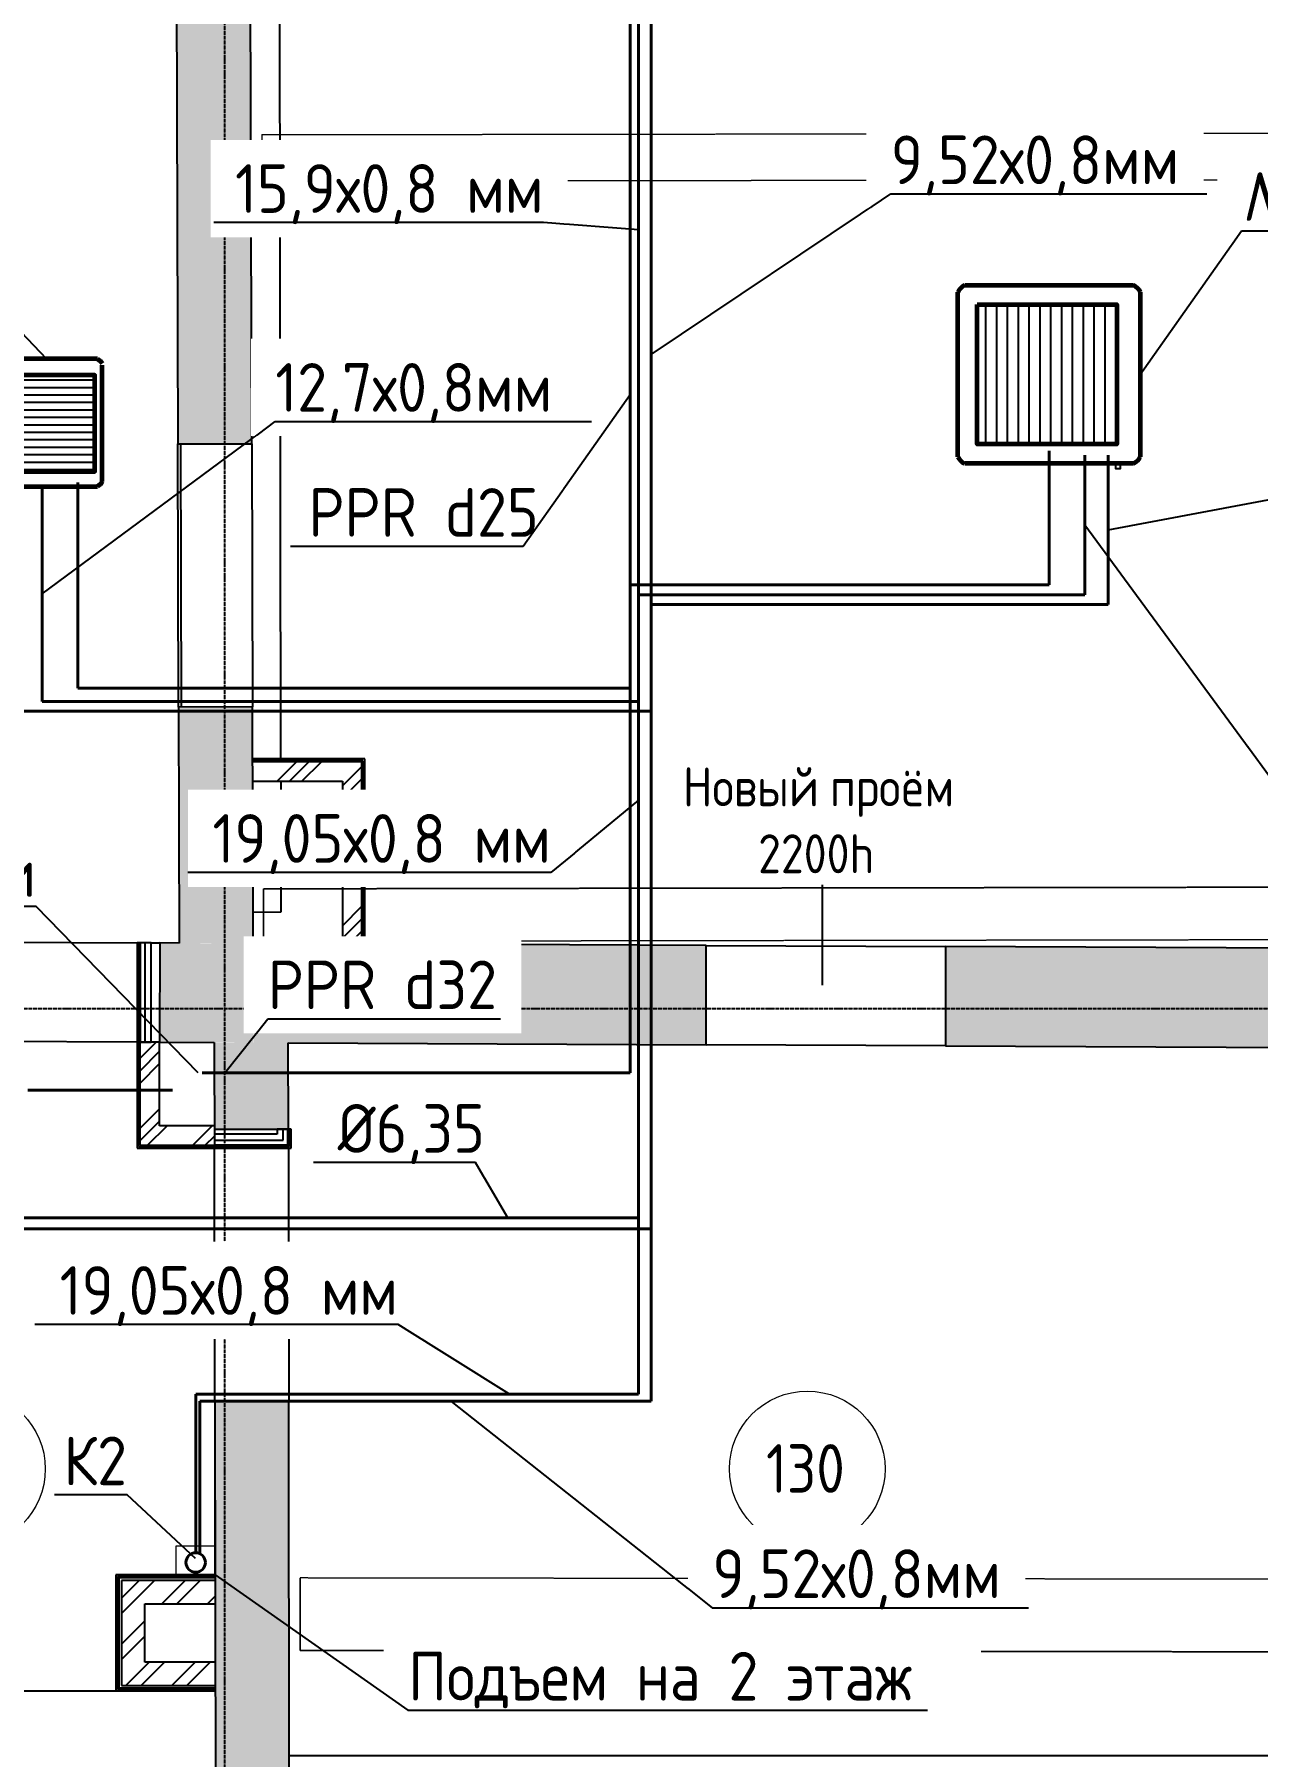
# Model space of a CAD drawing. Header units: millimetres. Extents: x -129048 to 476301, y -5853 to 215316.
# Drawn here: x 48432 to 54720, y 16712 to 25564 of the extents above; entities that cross this region are included whole.
import ezdxf
from ezdxf import colors
from ezdxf.entities.mleader import LeaderData, LeaderLine
from ezdxf.math import Vec2, Vec3

# ---------------------------------------------------------------- set-up
doc = ezdxf.new("R2010")
doc.units = ezdxf.units.MM
for name, pattern in [('ADSK_Линия сетки', [25, 20, -2.5, 0, -2.5]), ('ADSK_Сверху', [4.5, 3, -1.5]), ('ADSK_Снесено', [4.5, 3, -1.5]), ('ADSK_Штриховая_ш3 п1_5', [4.5, 3, -1.5])]:
    doc.linetypes.add(name, pattern=pattern)
for name, color, linetype, lineweight in [('0_АР', 8, 'Continuous', 20), ('GAZLAITER', 1, 'Continuous', 40), ('Аннотация', 7, 'Continuous', 9), ('Дренаж', 36, 'Continuous', 40), ('Каркас', 7, 'Continuous', 18), ('Кондеи', 6, 'Continuous', 60), ('Марки помещений', 7, 'Continuous', 20), ('Обратка', 5, 'Continuous', 25), ('Отсутсвующие МО', 2, 'Continuous', 60)]:
    doc.layers.add(name, color=color, linetype=linetype, lineweight=lineweight)
for name, color, linetype, lineweight, true_color in [('Линии', 7, 'Continuous', 9, 0x00a600), ('Линии разделители', 5, 'Continuous', 40, 0x0000ff), ('Стены внутренние', 5, 'Continuous', 18, 0x0000ff), ('Стены наружные', 1, 'ADSK_Снесено', 18, 0xff0000), ('Стены штриховка', 5, 'Continuous', 18, 0x0000ff)]:
    doc.layers.add(name, color=color, linetype=linetype, lineweight=lineweight, true_color=true_color)
doc.styles.add('GOST Common_1', font='GOST Common_0.ttf', dxfattribs={"width": 0.9, "height": 200})
doc.styles.add('GOST Common_2', font='GOST Common_0.ttf', dxfattribs={"width": 0.9, "height": 250})
doc.styles.add('PIK', font='isocpeur.ttf', dxfattribs={"width": 0.9, "height": 250})
pattern_1 = [(45, (0, 0), (-117.8655, 117.8655), []), (45, (78.58, 0), (-117.8655, 117.8655), [])]
pattern_2 = [(45, (0, 0), (-179.6051, 179.6051), []), (45, (63.5, 0), (0, 359.2102), []), (45, (-63.5, 0), (0, 359.2102), [])]

# ---------------------------------------------------------------- blocks, each defined once
blk = doc.blocks.new('ADSK_БалкаЖБ_Прямоугольная - 238_4х558мм-821702-01 План 1-го этажа маркировочный')
at = {"layer": 'Каркас', "color": 253, "linetype": 'ADSK_Сверху', "true_color": 0xaaaaaa}
for p, q in [((-2980.4, 119.2), (-2980.4, -119.2)), ((-2980.4, 119.2), (2980.4, 119.2)), ((2980.4, -119.2), (2980.4, 119.2)), ((-2980.4, -119.2), (2980.4, -119.2))]:
    blk.add_line(p, q, dxfattribs=at)
blk = doc.blocks.new('ADSK_БалкаЖБ_Прямоугольная - 269х530мм-826604-01 План 1-го этажа маркировочный')
at = {"layer": 'Каркас', "color": 253, "linetype": 'ADSK_Сверху', "true_color": 0xaaaaaa}
for p, q in [((-2990.4, 134.5), (-2990.4, -134.5)), ((-2990.4, 134.5), (2990.4, 134.5)), ((2990.4, -134.5), (2990.4, 134.5)), ((-2990.4, -134.5), (2990.4, -134.5))]:
    blk.add_line(p, q, dxfattribs=at)
at = {"layer": 'Каркас', "color": 253, "linetype": 'ADSK_Сверху', "true_color": 0xb2b2b2}
for p, q in [((-2990.4, -134.5), (-2990.4, 134.5)), ((2990.4, 134.5), (-2990.4, 134.5)), ((2990.4, 134.5), (2990.4, -134.5)), ((-2990.4, -134.5), (2990.4, -134.5))]:
    blk.add_line(p, q, dxfattribs=at)
blk = doc.blocks.new('ADSK_БалкаЖБ_Прямоугольная - 372_6х306мм-822056-01 План 1-го этажа маркировочный')
at = {"layer": 'Каркас', "color": 253, "linetype": 'ADSK_Сверху', "true_color": 0xaaaaaa}
for p, q in [((-2914.6, 186.3), (-2914.6, -186.3)), ((-2914.6, 186.3), (2914.6, 186.3)), ((2914.6, -186.3), (2914.6, 186.3)), ((-2914.6, -186.3), (2914.6, -186.3))]:
    blk.add_line(p, q, dxfattribs=at)
at = {"layer": 'Каркас', "color": 253, "linetype": 'ADSK_Сверху', "true_color": 0xb2b2b2}
for p, q in [((-2914.6, -186.3), (-2914.6, 186.3)), ((2914.6, 186.3), (-2914.6, 186.3)), ((2914.6, 186.3), (2914.6, -186.3)), ((-2914.6, -186.3), (2914.6, -186.3))]:
    blk.add_line(p, q, dxfattribs=at)
blk = doc.blocks.new('ADSK_Марка_Помещение_ОдноЗначение - Номер-247393-01 План 1-го этажа маркировочный')
at = {"layer": 'Марки помещений'}
blk.add_circle((0, 0), 4, dxfattribs=at)
blk = doc.blocks.new('Фанкйол')
at = {"layer": 'Кондеи', "lineweight": 25}
h = blk.add_hatch(dxfattribs=at)
h.set_pattern_fill('LINE', color=256, scale=11.68, angle=90)
h.set_pattern_definition([(90, (495465.057, -661010.487), (-37.084, 2e-15), [])])
h.paths.add_polyline_path([(20708.9, 22771.3), (20708.9, 22292.3), (21187.9, 22292.3), (21187.9, 22771.3)])
at = {"layer": 'Кондеи'}
for points in [[(20666.2, 22837.4), (21244.8, 22837.4)], [(20642.8, 22249.6), (20642.8, 22814)], [(21268.2, 22814), (21268.2, 22249.7)], [(21244.8, 22226.2), (20666.2, 22226.2)]]:
    blk.add_lwpolyline(points, dxfattribs=at)
blk.add_lwpolyline([(20708.9, 22771.3), (21187.9, 22771.3), (21187.9, 22292.3), (20708.9, 22292.3)], close=True, dxfattribs=at)
for centre, radius, start, end in [((20688.8, 22791.4), 51.3, 116.21469, 153.78806), ((21222.2, 22791.5), 51.2, 26.14279, 63.80121), ((20688.8, 22272.2), 51.3, 206.21194, 243.78531), ((21222.4, 22272), 51, 296.16014, 334.02027)]:
    blk.add_arc(centre, radius, start, end, dxfattribs=at)
at = {"layer": 'Обратка'}
blk.add_lwpolyline([(21199.9, 22226.2), (21183.4, 22226.2), (21183.4, 22209.7), (21199.9, 22209.7)], close=True, dxfattribs=at)
blk = doc.blocks.new('Фанкойл 360')
at = {"lineweight": 25}
h = blk.add_hatch(dxfattribs=at)
h.set_pattern_fill('LINE', color=256, scale=12.0888)
h.set_pattern_definition([(360, (-437782.18, -467272.18), (1e-14, 38.38194), [])])
h.paths.add_polyline_path([(269932, 24100.5), (269436.2, 24100.5), (269436.2, 23604.7), (269932, 23604.7)])
for points in [[(269423.3, 24184.2), (269944.9, 24184.2)], [(269399.1, 23553.1), (269399.1, 24152)], [(269969.1, 24160), (269969.1, 23553.1)], [(269944.9, 23528.9), (269423.4, 23528.9)]]:
    blk.add_lwpolyline(points)
blk.add_lwpolyline([(269932, 24100.5), (269932, 23604.7), (269436.2, 23604.7), (269436.2, 24100.5)], close=True)
for centre, radius, start, end in [((269446.7, 24136.6), 53.1, 116.21194, 153.78531), ((269921.5, 24136.6), 53.1, 26.21469, 63.78806), ((269446.5, 23576.4), 52.8, 206.16014, 244.02027), ((269921.5, 23576.5), 53, 296.14279, 333.80121)]:
    blk.add_arc(centre, radius, start, end)

msp = doc.modelspace()

# ---------------------------------------------------------------- hatches: boundary and pattern name
at = {"layer": 'Стены внутренние', "lineweight": 25, "true_color": 0x636466}
h = msp.add_hatch(color=251, dxfattribs=at)
h.paths.add_polyline_path([(49556.225, 20891.93), (49552.773, 22107.508), (49172.775, 22106.429), (49176.219, 20893.684), (49514.371, 20892.123)])
h.paths.add_polyline_path([(49168.934, 23458.872), (49548.933, 23459.951), (49541.686, 26011.909), (49161.688, 26010.83), (49168.931, 23459.951)])
h = msp.add_hatch(dxfattribs=at)
h.set_pattern_fill('FP_3', color=251, style=0, pattern_type=2)
h.set_pattern_definition(pattern_2)
h.paths.add_polyline_path([(50014.841, 21724.839), (50114.841, 21724.839), (50114.841, 21824.839), (49553.576, 21824.839), (49553.86, 21724.839), (49736.53, 21724.839)])
h = msp.add_hatch(dxfattribs=at)
h.set_pattern_fill('FP_3', color=251, style=0, pattern_type=2)
h.set_pattern_definition(pattern_2)
h.paths.add_polyline_path([(50114.841, 20889.35), (50114.841, 21724.839), (50014.841, 21724.839), (50014.841, 20889.812), (50095.305, 20889.441)])
h = msp.add_hatch(dxfattribs=at)
h.set_pattern_fill('FP_3', color=251, style=0, pattern_type=2)
h.set_pattern_definition(pattern_2)
h.paths.add_polyline_path([(49072.625, 19953.939), (49074.409, 19953.939), (49074.409, 20384.148), (48974.409, 20384.148), (48974.409, 19953.939), (48980.571, 19953.939)])
h = msp.add_hatch(color=251, dxfattribs=at)
h.paths.add_polyline_path([(49361.796, 16651.52), (49741.796, 16652.057), (49739.133, 18537.569), (49359.134, 18537.032), (49361.668, 16742.055)])
h.paths.add_polyline_path([(49357.157, 19937.227), (49737.156, 19937.763), (49736.53, 20381.092), (49356.529, 20381.926), (49356.569, 20353.443)])
h = msp.add_hatch(dxfattribs=at)
h.set_pattern_fill('FP_3', color=251, style=0, pattern_type=2)
h.set_pattern_definition(pattern_2)
h.paths.add_polyline_path([(48974.409, 19853.939), (49357.274, 19853.939), (49356.528, 19953.939), (48974.409, 19953.939)])
h = msp.add_hatch(dxfattribs=at)
h.set_pattern_fill('FP_2', color=251, style=0, pattern_type=2)
h.set_pattern_definition(pattern_1)
h.paths.add_polyline_path([(49359.134, 17497.96), (49360.601, 17497.96), (49360.431, 17617.96), (48878.413, 17617.96), (48878.413, 17497.96), (49298.413, 17497.96)])
h = msp.add_hatch(dxfattribs=at)
h.set_pattern_fill('FP_2', color=251, style=0, pattern_type=2)
h.set_pattern_definition(pattern_1)
h.paths.add_polyline_path([(48998.413, 17077.96), (48998.413, 17497.96), (48878.413, 17497.96), (48878.413, 17077.96), (48980.571, 17077.96)])
h = msp.add_hatch(dxfattribs=at)
h.set_pattern_fill('FP_2', color=251, style=0, pattern_type=2)
h.set_pattern_definition(pattern_1)
h.paths.add_polyline_path([(48998.413, 17077.96), (49361.194, 17077.96), (49360.431, 17197.96), (48998.413, 17197.96), (48998.413, 17140.439)])
at = {"layer": 'Стены наружные', "linetype": 'Continuous', "lineweight": 25, "true_color": 0x636466}
h = msp.add_hatch(color=251, dxfattribs=at)
h.paths.add_polyline_path([(49555.772, 20381.926), (49558.127, 20891.921), (49076.964, 20893.684), (49074.612, 20384.148), (49510.033, 20382.137)])
h.paths.add_polyline_path([(47093.035, 20393.297), (47095.39, 20903.292), (46543.212, 20905.841), (46543.212, 20395.836), (47053.495, 20393.48)])
h = msp.add_hatch(color=251, dxfattribs=at)
h.paths.add_polyline_path([(55703.949, 20353.539), (55703.949, 20863.545), (53115.345, 20875.497), (53115.345, 20365.491), (55638.441, 20353.842)])
h.paths.add_polyline_path([(51885.345, 20371.17), (51885.345, 20881.176), (49558.127, 20891.921), (49556.225, 20381.926), (50095.305, 20379.435), (51845.527, 20371.354)])

# ---------------------------------------------------------------- linework, layer by layer
at = {"linetype": 'ADSK_Линия сетки', "lineweight": 25}
for p, q in [((49409.91, -4984.787), (49409.91, 44534.787)), ((-11086.225, 20556.788), (57141.718, 20556.788))]:
    msp.add_line(p, q, dxfattribs=at)
at = {"layer": 'GAZLAITER', "lineweight": 40, "ltscale": 10}
for p, q in [((51537.721, 29420.067), (51537.721, 19698.31)), ((53831.953, 23401.552), (53831.953, 22683.524)), ((48471.123, 23239.641), (48471.123, 22135.855)), ((53831.953, 22683.524), (51537.721, 22683.524)), ((48471.123, 22135.855), (51537.721, 22135.855)), ((51537.721, 19698.31), (51537.721, 18575.519)), ((48093.839, 19480.583), (51537.721, 19480.583)), ((51537.721, 18575.519), (49261.71, 18575.519)), ((49261.71, 18575.519), (49261.71, 17759.641))]:
    msp.add_line(p, q, dxfattribs=at)
at = {"layer": 'GAZLAITER', "color": 5, "lineweight": 40, "ltscale": 10}
for p, q in [((51602.442, 29370.053), (51602.442, 18539.422)), ((53951.951, 23401.552), (53951.951, 22633.51)), ((53951.951, 22633.51), (51602.442, 22633.51)), ((48351.124, 22085.841), (51602.442, 22085.841)), ((48093.839, 19423.87), (51602.442, 19423.87)), ((51602.442, 18539.422), (49282.81, 18539.422)), ((49282.81, 18539.422), (49282.81, 17754.354))]:
    msp.add_line(p, q, dxfattribs=at)
at = {"layer": 'GAZLAITER', "color": 251, "lineweight": 30, "ltscale": 10, "true_color": 0x636466}
msp.add_line((49360.392, 17645.96), (49360.392, 17845.96), dxfattribs=at)
at = {"layer": 'GAZLAITER', "color": 5, "lineweight": 40, "ltscale": 10}
msp.add_circle((49260.397, 17709.658), 50, dxfattribs=at)
at = {"layer": 'Аннотация', "color": 251, "lineweight": 25, "true_color": 0x636466}
for p, q in [((52482.795, 20677.851), (52482.795, 21192.831)), ((49151.408, 19039.457), (49145.651, 19039.457)), ((49530.07, 19039.457), (49151.408, 19039.457))]:
    msp.add_line(p, q, dxfattribs=at)
at = {"layer": 'Дренаж'}
for p, q in [((51494.156, 29491.021), (51494.156, 20226.042)), ((53648.726, 23422.765), (53648.726, 22733.865)), ((48654.35, 23260.853), (48654.35, 22203.768)), ((53648.726, 22733.865), (51494.156, 22733.865)), ((48654.35, 22203.768), (51494.156, 22203.768)), ((51494.156, 20226.042), (49294.236, 20226.042)), ((48397.055, 20137.508), (49140.874, 20137.508))]:
    msp.add_line(p, q, dxfattribs=at)
at = {"layer": 'Линии', "color": 251, "lineweight": 25, "true_color": 0x636466}
for p, q in [((49685.626, 28706.712), (49697.558, 21839.839)), ((49187.094, 22106.47), (49184.744, 23458.917)), ((49697.758, 21724.839), (49698.928, 21051.472)), ((49698.928, 21051.472), (49555.773, 21051.224)), ((49360.392, 18060.96), (49360.392, 18460.96)), ((49360.392, 17645.96), (49360.392, 18060.96))]:
    msp.add_line(p, q, dxfattribs=at)
at = {"layer": 'Линии разделители', "color": 251, "linetype": 'ADSK_Штриховая_ш3 п1_5', "lineweight": 25, "true_color": 0x636466}
msp.add_line((47500.413, 17049.96), (48850.413, 17049.96), dxfattribs=at)
at = {"layer": 'Стены внутренние', "color": 251, "lineweight": 25, "true_color": 0x636466}
for p, q in [((49160.469, 26440.195), (49168.934, 23458.872)), ((49548.933, 23459.951), (49540.467, 26441.274)), ((49168.934, 23458.872), (49548.933, 23459.951)), ((49172.775, 22106.429), (49168.934, 23458.872)), ((49548.933, 23459.951), (49552.773, 22107.508)), ((49552.773, 22107.508), (49172.775, 22106.429)), ((49172.775, 22106.429), (49176.219, 20893.684)), ((49556.225, 20891.93), (49552.773, 22107.508)), ((50129.841, 21839.839), (49553.533, 21839.839)), ((50129.841, 20889.281), (50129.841, 21839.839)), ((49553.86, 21724.839), (50014.841, 21724.839)), ((50014.841, 21724.839), (50014.841, 20889.812)), ((48959.409, 20894.519), (48959.409, 19838.939)), ((49031.409, 20894.519), (48959.409, 20894.519)), ((49031.409, 20384.514), (49031.409, 20894.519)), ((50014.841, 20889.812), (50129.841, 20889.281)), ((49074.409, 20384.149), (48959.409, 20384.68)), ((48959.409, 20384.514), (49031.409, 20384.514)), ((49074.409, 19953.939), (49074.409, 20384.149)), ((49356.528, 20382.846), (49357.296, 19838.939)), ((49737.156, 19937.763), (49736.53, 20381.092)), ((49357.133, 19953.939), (49074.409, 19953.939)), ((49357.157, 19937.227), (49737.156, 19937.763)), ((49680.156, 19937.763), (49680.156, 19910.939)), ((49752.156, 19937.763), (49680.156, 19937.763)), ((49752.156, 19838.939), (49752.156, 19937.763)), ((48959.409, 19838.939), (49752.156, 19838.939)), ((49680.156, 19910.939), (49357.245, 19910.939)), ((49357.245, 19910.939), (49357.245, 19838.939)), ((49359.134, 18537.032), (49357.296, 19838.939)), ((49737.296, 19838.939), (49739.133, 18537.569)), ((49739.133, 18537.569), (49359.134, 18537.032)), ((49359.134, 18537.032), (49366.525, 13301.963)), ((49746.619, 13236.217), (49739.133, 18537.569)), ((48850.413, 17645.96), (48850.413, 17049.96)), ((49360.392, 17645.96), (48850.413, 17645.96)), ((48998.413, 17197.96), (48998.413, 17497.96)), ((48998.413, 17497.96), (49360.601, 17497.96)), ((49361.024, 17197.96), (48998.413, 17197.96)), ((48850.413, 17049.96), (49361.233, 17049.96)), ((55703.949, 16716.788), (49741.704, 16716.788))]:
    msp.add_line(p, q, dxfattribs=at)
at = {"layer": 'Стены наружные', "color": 251, "linetype": 'Continuous', "lineweight": 25, "true_color": 0x636466}
for p, q in [((47095.39, 20903.292), (49001.409, 20894.491)), ((49031.409, 20894.353), (49076.966, 20894.142)), ((49076.966, 20894.142), (49074.612, 20384.148)), ((49176.219, 20893.684), (49076.966, 20894.142)), ((50014.841, 20889.812), (49556.225, 20891.93)), ((51885.345, 20881.176), (50129.841, 20889.281)), ((51885.345, 20371.17), (51885.345, 20881.176)), ((51885.345, 20881.176), (53115.345, 20875.497)), ((55621.672, 20863.925), (53115.345, 20875.497)), ((53115.345, 20875.497), (53115.345, 20365.491)), ((48959.409, 20384.68), (47168.495, 20392.949)), ((49074.612, 20384.148), (49356.528, 20382.846)), ((49736.53, 20381.092), (51885.345, 20371.17)), ((53115.345, 20365.491), (51885.345, 20371.17)), ((53115.345, 20365.491), (55703.949, 20353.539))]:
    msp.add_line(p, q, dxfattribs=at)
at = {"layer": 'Стены штриховка', "color": 251, "lineweight": 25, "true_color": 0x636466}
for p, q in [((50120.841, 21830.839), (49553.559, 21830.839)), ((50114.841, 21824.839), (49553.576, 21824.839)), ((50114.841, 20889.35), (50114.841, 21824.839)), ((50120.841, 20889.323), (50120.841, 21830.839)), ((48968.409, 19847.939), (48968.409, 20894.519)), ((48974.409, 19853.939), (48974.409, 20894.519)), ((48976.409, 20384.514), (48976.409, 20894.519)), ((49001.409, 20384.514), (49001.409, 20894.519)), ((49710.156, 19880.939), (49710.156, 19937.763)), ((49735.156, 19855.939), (49735.156, 19937.763)), ((49737.156, 19853.939), (49737.156, 19937.763)), ((49743.156, 19847.939), (49743.156, 19937.763)), ((48968.409, 19847.939), (49743.156, 19847.939)), ((48974.409, 19853.939), (49737.156, 19853.939)), ((49357.245, 19880.939), (49710.156, 19880.939)), ((49357.245, 19855.939), (49735.156, 19855.939)), ((48859.413, 17636.96), (48859.413, 17058.96)), ((49360.405, 17636.96), (48859.413, 17636.96)), ((48865.413, 17630.96), (48865.413, 17064.96)), ((49360.413, 17630.96), (48865.413, 17630.96)), ((48878.413, 17617.96), (48878.413, 17077.96)), ((49360.431, 17617.96), (48878.413, 17617.96)), ((48859.413, 17058.96), (49361.221, 17058.96)), ((48865.413, 17064.96), (49361.212, 17064.96)), ((48878.413, 17077.96), (49361.194, 17077.96))]:
    msp.add_line(p, q, dxfattribs=at)

# ---------------------------------------------------------------- block references
at = {"layer": 'Каркас', "color": 251, "linetype": 'ADSK_Сверху', "lineweight": 25, "true_color": 0x636466}
for name, p, rotation in [('ADSK_БалкаЖБ_Прямоугольная - 238_4х558мм-821702-01 План 1-го этажа маркировочный', (52582.022, 24933.567), 0.08173429478806005), ('ADSK_БалкаЖБ_Прямоугольная - 269х530мм-826604-01 План 1-го этажа маркировочный', (52600.025, 21042.505), 0.09428808742570761), ('ADSK_БалкаЖБ_Прямоугольная - 372_6х306мм-822056-01 План 1-го этажа маркировочный', (52712.114, 17439.832), 179.9222430767021)]:
    msp.add_blockref(name, p, dxfattribs=dict(at, rotation=rotation))
at = {"layer": 'Марки помещений', "color": 251, "lineweight": 25, "true_color": 0x636466, "xscale": 99.99999999999993, "yscale": 99.99999999999993, "zscale": 99.99999999999993}
for p in [(48087.215, 18190.367), (52405.194, 18190.367)]:
    msp.add_blockref('ADSK_Марка_Помещение_ОдноЗначение - Номер-247393-01 План 1-го этажа маркировочный', p, dxfattribs=at)
at = {"layer": 'Отсутсвующие МО', "color": 2, "lineweight": 60, "ltscale": 10, "xscale": 1.5, "yscale": 1.5, "zscale": 1.5}
msp.add_blockref('Фанкйол', (22215.057, -9981.493), dxfattribs=at)

# ---------------------------------------------------------------- texts
at = {"layer": 'Аннотация', "color": 251, "lineweight": 25, "true_color": 0x636466, "char_height": 200, "attachment_point": 1, "style": 'GOST Common_1'}
for s, insert, width in [('Новый', (51765.495, 21796.404), 836.96175), ('проём', (52521.542, 21796.404), 815.31619), ('2200h', (52152.449, 21452.446), 793.67063), ('2092h', (48490.808, 19139.457), 793.67063)]:
    msp.add_mtext(s, dxfattribs=dict(at, insert=insert, width=width))
at = {"layer": 'Аннотация', "insert": (52456.058, 21796.404), "char_height": 200, "width": 79.36706, "attachment_point": 1, "style": 'GOST Common_1'}
msp.add_mtext('\\fGOST Common|b0|i0|c204|p34|;\\W.9; ', dxfattribs=at)
at = {"layer": 'Марки помещений', "color": 251, "lineweight": 25, "true_color": 0x636466, "insert": (52192.786, 18318.092), "char_height": 250, "width": 526.70869, "attachment_point": 1, "style": 'GOST Common_2'}
msp.add_mtext('130', dxfattribs=at)

# ---------------------------------------------------------------- leaders
at = {"layer": 'GAZLAITER', "color": 18, "lineweight": 25, "ltscale": 10, "true_color": 0x000000}
ml = msp.add_multileader_mtext('Standard', dxfattribs=at)
ml.set_content('{\\C256;\\c0;К2}', color=2, style='PIK')
ml.set_leader_properties()
ml.build(insert=Vec2(0, 0))
ml.multileader.update_dxf_attribs({"text_left_attachment_type": 6, "text_right_attachment_type": 6, "dogleg_length": 0.36, "arrow_head_size": 0.18})
ctx = ml.context
ctx.base_point, ctx.char_height, ctx.arrow_head_size, ctx.landing_gap_size, ctx.plane_origin = Vec3(48615.119, 18057.14), 250, 0.18, 0.09, Vec3(49238.413, 17491.028)
ctx.left_attachment, ctx.right_attachment, ctx.text_align_type = 6, 6, 2
notes = []
notes.append((ctx, [(1, (1, 1, 0), (48908.159, 18057.14), (-1, 0), 0.36, [(1, [(49260.392, 17730.142)], 0, [])])]))
ctx.mtext.insert, ctx.mtext.width, ctx.mtext.defined_height, ctx.mtext.alignment, ctx.mtext.flow_direction = Vec3(48907.709, 18357.14), 474.47071, 347.617, 3, 5
at = {"layer": 'Кондеи', "color": 18, "lineweight": 25, "ltscale": 10, "true_color": 0x000000}
ml = msp.add_multileader_mtext('Standard', dxfattribs=at)
ml.set_content('ND-ISR-36C-V/X', color=(0, 0, 0), style='PIK')
ml.set_leader_properties()
ml.build(insert=Vec2(0, 0))
ml.multileader.update_dxf_attribs({"text_left_attachment_type": 6, "text_right_attachment_type": 6, "dogleg_length": 0.36, "arrow_head_size": 0.18})
ctx = ml.context
ctx.base_point, ctx.char_height, ctx.arrow_head_size, ctx.landing_gap_size, ctx.plane_origin = Vec3(45117.888, 25071.592), 250, 0.18, 0.09, Vec3(48494.431, 23896.119)
ctx.left_attachment, ctx.right_attachment, ctx.text_align_type = 6, 6, 2
notes.append((ctx, [(1, (1, 1, 0), (47368.428, 25071.592), (-1, 0), 0.36, [(0, [(48494.431, 23896.119)], 0, [])])]))
ctx.mtext.insert, ctx.mtext.width, ctx.mtext.alignment, ctx.mtext.flow_direction = Vec3(47367.978, 25371.592), 1828.66846, 3, 5
ctx.mtext.has_bg_fill, ctx.mtext.bg_color, ctx.mtext.bg_scale_factor, ctx.mtext.bg_transparency, ctx.mtext.use_window_bg_color = 1, -1027028792, 1.5, 0, 1
for ctx, leaders in notes:
    for number, flags, end, landing, length, lines in leaders:
        leader = LeaderData()
        leader.index, (leader.has_last_leader_line, leader.has_dogleg_vector, leader.attachment_direction) = number, flags
        leader.last_leader_point, leader.dogleg_vector, leader.dogleg_length = Vec3(end), Vec3(landing), length
        for number, points, colour, breaks in lines:
            line = LeaderLine()
            line.index, line.vertices, line.color, line.breaks = number, Vec3.list(points), colors.encode_raw_color(colour), breaks
            leader.lines.append(line)
        ctx.leaders.append(leader)

# ---------------------------------------------------------------- next in the draw order: block references
at = {"layer": 'Кондеи', "xscale": -1}
msp.add_blockref('Фанкойл 360', (318178.528, -288.087), dxfattribs=at)

# ---------------------------------------------------------------- next in the draw order: leaders
at = {"layer": 'GAZLAITER', "color": 18, "lineweight": 25, "ltscale": 10, "true_color": 0x000000}
ml = msp.add_multileader_mtext('Standard', dxfattribs=at)
ml.set_content('15,9х0,8 мм', color=(0, 0, 0), style='PIK')
ml.set_leader_properties()
ml.build(insert=Vec2(0, 0))
ml.multileader.update_dxf_attribs({"text_left_attachment_type": 6, "text_right_attachment_type": 6, "dogleg_length": 0.36, "arrow_head_size": 0.18})
ctx = ml.context
ctx.base_point, ctx.char_height, ctx.arrow_head_size, ctx.landing_gap_size, ctx.plane_origin = Vec3(49541.134, 24596.591), 250, 0.18, 0.09, Vec3(51537.721, 24559.188)
ctx.left_attachment, ctx.right_attachment, ctx.text_align_type = 6, 6, 2
notes = []
notes.append((ctx, [(0, (1, 1, 0), (51049.174, 24596.591), (-1, 0), 0.36, [(0, [(51537.721, 24559.188)], 0, [])])]))
ctx.mtext.insert, ctx.mtext.alignment, ctx.mtext.flow_direction = Vec3(51048.724, 24896.591), 3, 5
ctx.mtext.has_bg_fill, ctx.mtext.bg_color, ctx.mtext.bg_scale_factor, ctx.mtext.bg_transparency, ctx.mtext.use_window_bg_color = 1, -1027028792, 1.5, 0, 1
ml = msp.add_multileader_mtext('Standard', dxfattribs=at)
ml.set_content('{\\C256;\\c0;%%C6,35}', color=1, style='PIK')
ml.set_leader_properties()
ml.build(insert=Vec2(0, 0))
ml.multileader.update_dxf_attribs({"text_left_attachment_type": 6, "text_right_attachment_type": 6, "dogleg_length": 0.36, "arrow_head_size": 0.18})
ctx = ml.context
ctx.base_point, ctx.char_height, ctx.arrow_head_size, ctx.landing_gap_size, ctx.plane_origin = Vec3(54979.794, 23210.976), 250, 0.18, 0.09, Vec3(53951.951, 23017.531)
ctx.left_attachment, ctx.right_attachment, ctx.text_align_type = 6, 6, 2
notes.append((ctx, [(0, (1, 1, 0), (54979.434, 23210.976), (1, 0), 0.36, [(0, [(53951.951, 23017.531)], 0, [])])]))
ctx.mtext.insert, ctx.mtext.alignment, ctx.mtext.flow_direction = Vec3(55688.634, 23510.976), 3, 5
ctx.mtext.has_bg_fill, ctx.mtext.bg_color, ctx.mtext.bg_scale_factor, ctx.mtext.bg_transparency, ctx.mtext.use_window_bg_color = 1, -1027028792, 1.5, 0, 1
ml = msp.add_multileader_mtext('Standard', dxfattribs=at)
ml.set_content('19,05х0,8 мм', color=(0, 0, 0), style='PIK')
ml.set_leader_properties()
ml.build(insert=Vec2(0, 0))
ml.multileader.update_dxf_attribs({"text_left_attachment_type": 6, "text_right_attachment_type": 6, "dogleg_length": 0.36, "arrow_head_size": 0.18})
ctx = ml.context
ctx.base_point, ctx.char_height, ctx.arrow_head_size, ctx.landing_gap_size, ctx.plane_origin = Vec3(49421.631, 21256.258), 250, 0.18, 0.09, Vec3(51160.011, 21628.088)
ctx.left_attachment, ctx.right_attachment, ctx.text_align_type = 6, 6, 2
notes.append((ctx, [(0, (1, 1, 0), (51087.171, 21256.258), (-1, 0), 0.36, [(0, [(51537.721, 21628.088)], 0, [])])]))
ctx.mtext.insert, ctx.mtext.alignment, ctx.mtext.flow_direction = Vec3(51086.721, 21556.258), 3, 5
ctx.mtext.has_bg_fill, ctx.mtext.bg_color, ctx.mtext.bg_scale_factor, ctx.mtext.bg_transparency, ctx.mtext.use_window_bg_color = 1, -1027028792, 1.5, 0, 1
ml = msp.add_multileader_mtext('Standard', dxfattribs=at)
ml.set_content('{\\C256;\\c0;%%C6,35}', color=1, style='PIK')
ml.set_leader_properties()
ml.build(insert=Vec2(0, 0))
ml.multileader.update_dxf_attribs({"text_left_attachment_type": 6, "text_right_attachment_type": 6, "dogleg_length": 0.36, "arrow_head_size": 0.18})
ctx = ml.context
ctx.base_point, ctx.char_height, ctx.arrow_head_size, ctx.landing_gap_size, ctx.plane_origin = Vec3(49990.716, 19765.527), 250, 0.18, 0.09, Vec3(50865.579, 19423.87)
ctx.left_attachment, ctx.right_attachment = 6, 6
notes.append((ctx, [(0, (1, 1, 0), (50700.006, 19765.527), (-1, 0), 0.36, [(0, [(50865.579, 19480.583)], 0, [])])]))
ctx.mtext.insert, ctx.mtext.flow_direction = Vec3(49990.806, 20065.527), 5
ctx.mtext.has_bg_fill, ctx.mtext.bg_color, ctx.mtext.bg_scale_factor, ctx.mtext.bg_transparency, ctx.mtext.use_window_bg_color = 1, -1027028792, 1.5, 0, 1
ml = msp.add_multileader_mtext('Standard', dxfattribs=at)
ml.set_content('19,05х0,8 мм', color=(0, 0, 0), style='PIK')
ml.set_leader_properties()
ml.build(insert=Vec2(0, 0))
ml.multileader.update_dxf_attribs({"text_left_attachment_type": 6, "text_right_attachment_type": 6, "dogleg_length": 0.36, "arrow_head_size": 0.18})
ctx = ml.context
ctx.base_point, ctx.char_height, ctx.arrow_head_size, ctx.landing_gap_size, ctx.plane_origin = Vec3(48635.898, 18932.859), 250, 0.18, 0.09, Vec3(50345.647, 18575.519)
ctx.left_attachment, ctx.right_attachment, ctx.text_align_type = 6, 6, 2
notes.append((ctx, [(0, (1, 1, 0), (50301.438, 18932.859), (-1, 0), 0.36, [(0, [(50874.237, 18575.519)], 0, [])])]))
ctx.mtext.insert, ctx.mtext.alignment, ctx.mtext.flow_direction = Vec3(50300.988, 19232.859), 3, 5
ctx.mtext.has_bg_fill, ctx.mtext.bg_color, ctx.mtext.bg_scale_factor, ctx.mtext.bg_transparency, ctx.mtext.use_window_bg_color = 1, -1027028792, 1.5, 0, 1
ml = msp.add_multileader_mtext('Standard', dxfattribs=at)
ml.set_content('Подъем на 2 этаж', color=(0, 0, 0), style='PIK')
ml.set_leader_properties()
ml.build(insert=Vec2(0, 0))
ml.multileader.update_dxf_attribs({"text_left_attachment_type": 6, "text_right_attachment_type": 6, "dogleg_length": 0.36, "arrow_head_size": 0.18})
ctx = ml.context
ctx.base_point, ctx.char_height, ctx.arrow_head_size, ctx.landing_gap_size, ctx.plane_origin = Vec3(50352.522, 16950.196), 250, 0.18, 0.09, Vec3(49197.225, 17721.573)
ctx.left_attachment, ctx.right_attachment = 6, 6
notes.append((ctx, [(0, (1, 1, 0), (50352.162, 16950.196), (1, 0), 0.36, [(0, [(49360.392, 17645.96)], 0, [])])]))
ctx.mtext.insert, ctx.mtext.width, ctx.mtext.flow_direction = Vec3(50352.612, 17250.196), 2819.87742, 5
ctx.mtext.has_bg_fill, ctx.mtext.bg_color, ctx.mtext.bg_scale_factor, ctx.mtext.bg_transparency, ctx.mtext.use_window_bg_color = 1, -1027028792, 1.5, 0, 1
at = {"layer": 'Кондеи', "color": 18, "lineweight": 25, "ltscale": 10, "true_color": 0x000000}
ml = msp.add_multileader_mtext('Standard', dxfattribs=at)
ml.set_content('{\\fISOCPEUR|b1|i1|c204|p34;ND-ICR-56C-V/X}', color=(0, 0, 0), style='PIK')
ml.set_leader_properties()
ml.build(insert=Vec2(0, 0))
ml.multileader.update_dxf_attribs({"text_left_attachment_type": 6, "text_right_attachment_type": 6, "dogleg_length": 0.36, "arrow_head_size": 0.18})
ctx = ml.context
ctx.base_point, ctx.char_height, ctx.arrow_head_size, ctx.landing_gap_size, ctx.plane_origin = Vec3(54637.805, 24554.4), 250, 0.18, 0.09, Vec3(54117.367, 23816.264)
ctx.left_attachment, ctx.right_attachment = 6, 6
notes.append((ctx, [(0, (1, 1, 0), (54637.445, 24554.4), (1, 0), 0.36, [(0, [(54117.367, 23816.264)], 0, [])])]))
ctx.mtext.insert, ctx.mtext.width, ctx.mtext.flow_direction = Vec3(54637.895, 24854.4), 1828.66846, 5
ctx.mtext.has_bg_fill, ctx.mtext.bg_color, ctx.mtext.bg_scale_factor, ctx.mtext.bg_transparency, ctx.mtext.use_window_bg_color = 1, -1027028792, 1.5, 0, 1
for ctx, leaders in notes:
    for number, flags, end, landing, length, lines in leaders:
        leader = LeaderData()
        leader.index, (leader.has_last_leader_line, leader.has_dogleg_vector, leader.attachment_direction) = number, flags
        leader.last_leader_point, leader.dogleg_vector, leader.dogleg_length = Vec3(end), Vec3(landing), length
        for number, points, colour, breaks in lines:
            line = LeaderLine()
            line.index, line.vertices, line.color, line.breaks = number, Vec3.list(points), colors.encode_raw_color(colour), breaks
            leader.lines.append(line)
        ctx.leaders.append(leader)

# ---------------------------------------------------------------- next in the draw order: linework, layer by layer
at = {"layer": '0_АР'}
msp.add_lwpolyline([(49360.392, 17645.96), (49160.392, 17645.96), (49160.392, 17795.96), (49360.392, 17795.96)], close=True, dxfattribs=at)

# ---------------------------------------------------------------- next in the draw order: leaders
at = {"layer": 'GAZLAITER', "color": 18, "lineweight": 25, "ltscale": 10, "true_color": 0x000000}
ml = msp.add_multileader_mtext('Standard', dxfattribs=at)
ml.set_content('9,52х0,8мм', color=(0, 0, 0), style='PIK')
ml.set_leader_properties()
ml.build(insert=Vec2(0, 0))
ml.multileader.update_dxf_attribs({"text_left_attachment_type": 6, "text_right_attachment_type": 6, "dogleg_length": 0.36, "arrow_head_size": 0.18})
ctx = ml.context
ctx.base_point, ctx.char_height, ctx.arrow_head_size, ctx.landing_gap_size, ctx.plane_origin = Vec3(52834.219, 24744.374), 250, 0.18, 0.09, Vec3(49794.924, 24429.248)
ctx.left_attachment, ctx.right_attachment = 6, 6
notes = []
notes.append((ctx, [(0, (1, 1, 0), (52833.859, 24744.374), (1, 0), 0.36, [(0, [(51602.442, 23918.346)], 0, [])])]))
ctx.mtext.insert, ctx.mtext.flow_direction = Vec3(52834.309, 25044.374), 5
ctx.mtext.has_bg_fill, ctx.mtext.bg_color, ctx.mtext.bg_scale_factor, ctx.mtext.bg_transparency, ctx.mtext.use_window_bg_color = 1, -1027028792, 1.5, 0, 1
ml = msp.add_multileader_mtext('Standard', dxfattribs=at)
ml.set_content('12,7х0,8мм', color=(0, 0, 0), style='PIK')
ml.set_leader_properties()
ml.build(insert=Vec2(0, 0))
ml.multileader.update_dxf_attribs({"text_left_attachment_type": 6, "text_right_attachment_type": 6, "dogleg_length": 0.36, "arrow_head_size": 0.18})
ctx = ml.context
ctx.base_point, ctx.char_height, ctx.arrow_head_size, ctx.landing_gap_size, ctx.plane_origin = Vec3(49669.754, 23574.402), 250, 0.18, 0.09, Vec3(48471.123, 22687.748)
ctx.left_attachment, ctx.right_attachment = 6, 6
notes.append((ctx, [(1, (1, 1, 0), (49669.394, 23574.402), (1, 0), 0.36, [(0, [(48471.123, 22687.748)], 0, [])])]))
ctx.mtext.insert, ctx.mtext.flow_direction = Vec3(49669.844, 23874.402), 5
ctx.mtext.has_bg_fill, ctx.mtext.bg_color, ctx.mtext.bg_scale_factor, ctx.mtext.bg_transparency, ctx.mtext.use_window_bg_color = 1, -1027028792, 1.5, 0, 1
ml = msp.add_multileader_mtext('Standard', dxfattribs=at)
ml.set_content('12,7х0,8мм', color=(0, 0, 0), style='PIK')
ml.set_leader_properties()
ml.build(insert=Vec2(0, 0))
ml.multileader.update_dxf_attribs({"text_left_attachment_type": 6, "text_right_attachment_type": 6, "dogleg_length": 0.36, "arrow_head_size": 0.18})
ctx = ml.context
ctx.base_point, ctx.char_height, ctx.arrow_head_size, ctx.landing_gap_size, ctx.plane_origin = Vec3(54800.043, 21726.147), 250, 0.18, 0.09, Vec3(53831.953, 23042.538)
ctx.left_attachment, ctx.right_attachment = 6, 6
notes.append((ctx, [(0, (1, 1, 0), (54799.683, 21726.147), (1, 0), 0.36, [(0, [(53831.953, 23042.538)], 0, [])])]))
ctx.mtext.insert, ctx.mtext.flow_direction = Vec3(54800.133, 22026.147), 5
ctx.mtext.has_bg_fill, ctx.mtext.bg_color, ctx.mtext.bg_scale_factor, ctx.mtext.bg_transparency, ctx.mtext.use_window_bg_color = 1, -1027028792, 1.5, 0, 1
ml = msp.add_multileader_mtext('Standard', dxfattribs=at)
ml.set_content('{\\C256;\\c0;В стояк канализации}', color=2, style='PIK')
ml.set_leader_properties()
ml.build(insert=Vec2(0, 0))
ml.multileader.update_dxf_attribs({"text_right_attachment_type": 6, "dogleg_length": 0.36, "arrow_head_size": 0.18})
ctx = ml.context
ctx.base_point, ctx.char_height, ctx.arrow_head_size, ctx.landing_gap_size, ctx.plane_origin = Vec3(45413.217, 21237.057), 250, 0.18, 0.09, Vec3(49273.535, 20226.042)
ctx.right_attachment, ctx.text_align_type = 6, 2
notes.append((ctx, [(0, (1, 1, 0), (48440.007, 21080.807), (-1, 0), 0.36, [(0, [(49273.535, 20226.042)], 0, [])])]))
ctx.mtext.insert, ctx.mtext.alignment, ctx.mtext.flow_direction = Vec3(48439.557, 21380.807), 3, 5
ml = msp.add_multileader_mtext('Standard', dxfattribs=at)
ml.set_content('PPR d32', color=(0, 0, 0), style='PIK')
ml.set_leader_properties()
ml.build(insert=Vec2(0, 0))
ml.multileader.update_dxf_attribs({"text_left_attachment_type": 6, "text_right_attachment_type": 6, "dogleg_length": 0.36, "arrow_head_size": 0.18})
ctx = ml.context
ctx.base_point, ctx.char_height, ctx.arrow_head_size, ctx.landing_gap_size, ctx.plane_origin = Vec3(49632.229, 20503.742), 250, 0.18, 0.09, Vec3(51031.895, 20207.117)
ctx.left_attachment, ctx.right_attachment = 6, 6
notes.append((ctx, [(1, (1, 1, 0), (49631.869, 20503.742), (1, 0), 0.36, [(0, [(49409.91, 20226.042)], 0, [])])]))
ctx.mtext.insert, ctx.mtext.flow_direction = Vec3(49632.319, 20803.742), 5
ctx.mtext.has_bg_fill, ctx.mtext.bg_color, ctx.mtext.bg_scale_factor, ctx.mtext.bg_transparency, ctx.mtext.use_window_bg_color = 1, -1027028792, 1.5, 0, 1
ml = msp.add_multileader_mtext('Standard', dxfattribs=at)
ml.set_content('9,52х0,8мм', color=(0, 0, 0), style='PIK')
ml.set_leader_properties()
ml.build(insert=Vec2(0, 0))
ml.multileader.update_dxf_attribs({"text_left_attachment_type": 6, "text_right_attachment_type": 6, "dogleg_length": 0.36, "arrow_head_size": 0.18})
ctx = ml.context
ctx.base_point, ctx.char_height, ctx.arrow_head_size, ctx.landing_gap_size, ctx.plane_origin = Vec3(51917.277, 17477.21), 250, 0.18, 0.09, Vec3(48602.851, 18445.578)
ctx.left_attachment, ctx.right_attachment = 6, 6
notes.append((ctx, [(0, (1, 1, 0), (51916.917, 17477.21), (1, 0), 0.36, [(0, [(50573.04, 18539.422)], 0, [])])]))
ctx.mtext.insert, ctx.mtext.flow_direction = Vec3(51917.367, 17777.21), 5
ctx.mtext.has_bg_fill, ctx.mtext.bg_color, ctx.mtext.bg_scale_factor, ctx.mtext.bg_transparency, ctx.mtext.use_window_bg_color = 1, -1027028792, 1.5, 0, 1
for ctx, leaders in notes:
    for number, flags, end, landing, length, lines in leaders:
        leader = LeaderData()
        leader.index, (leader.has_last_leader_line, leader.has_dogleg_vector, leader.attachment_direction) = number, flags
        leader.last_leader_point, leader.dogleg_vector, leader.dogleg_length = Vec3(end), Vec3(landing), length
        for number, points, colour, breaks in lines:
            line = LeaderLine()
            line.index, line.vertices, line.color, line.breaks = number, Vec3.list(points), colors.encode_raw_color(colour), breaks
            leader.lines.append(line)
        ctx.leaders.append(leader)

# ---------------------------------------------------------------- next in the draw order: leaders
ml = msp.add_multileader_mtext('Standard', dxfattribs=at)
ml.set_content('PPR d25', color=(0, 0, 0), style='PIK')
ml.set_leader_properties()
ml.build(insert=Vec2(0, 0))
ml.multileader.update_dxf_attribs({"text_left_attachment_type": 6, "text_right_attachment_type": 6, "dogleg_length": 0.36, "arrow_head_size": 0.18})
ctx = ml.context
ctx.base_point, ctx.char_height, ctx.arrow_head_size, ctx.landing_gap_size, ctx.plane_origin = Vec3(49841.273, 22931.817), 250, 0.18, 0.09, Vec3(51240.939, 22635.191)
ctx.left_attachment, ctx.right_attachment = 6, 6
notes = []
notes.append((ctx, [(0, (1, 1, 0), (50944.313, 22931.817), (-1, 0), 0.36, [(0, [(51494.156, 23712.077)], 0, [])])]))
ctx.mtext.insert, ctx.mtext.flow_direction = Vec3(49841.363, 23231.817), 5
ctx.mtext.has_bg_fill, ctx.mtext.bg_color, ctx.mtext.bg_scale_factor, ctx.mtext.bg_transparency, ctx.mtext.use_window_bg_color = 1, -1027028792, 1.5, 0, 1
for ctx, leaders in notes:
    for number, flags, end, landing, length, lines in leaders:
        leader = LeaderData()
        leader.index, (leader.has_last_leader_line, leader.has_dogleg_vector, leader.attachment_direction) = number, flags
        leader.last_leader_point, leader.dogleg_vector, leader.dogleg_length = Vec3(end), Vec3(landing), length
        for number, points, colour, breaks in lines:
            line = LeaderLine()
            line.index, line.vertices, line.color, line.breaks = number, Vec3.list(points), colors.encode_raw_color(colour), breaks
            leader.lines.append(line)
        ctx.leaders.append(leader)

doc.saveas('drawing.dxf')
